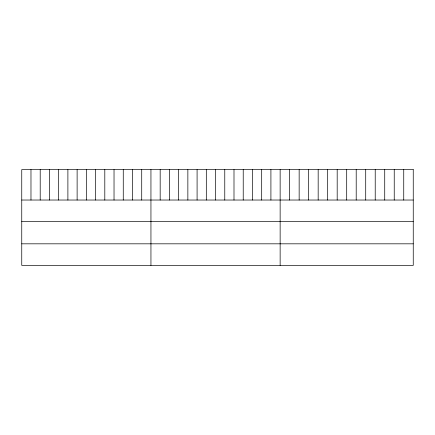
<?xml version="1.0" encoding="UTF-8"?>
<svg xmlns="http://www.w3.org/2000/svg" width="435" height="435" viewBox="0 0 435 435"><rect width="100%" height="100%" fill="white"/><g stroke="black" fill="none" stroke-linecap="round" stroke-linejoin="round"><path stroke-width="0.65" d="M21.75 200.029L413.25 200.029M21.75 221.6L413.25 221.6M21.75 243.823L413.25 243.823M403.74 169.612L403.74 200.029M394.235 169.612L394.235 200.029M384.725 169.612L384.725 200.029M375.22 169.612L375.22 200.029M365.71 169.612L365.71 200.029M356.205 169.612L356.205 200.029M346.695 169.612L346.695 200.029M337.185 169.612L337.185 200.029M327.68 169.612L327.68 200.029M318.17 169.612L318.17 200.029M308.665 169.612L308.665 200.029M299.155 169.612L299.155 200.029M289.65 169.612L289.65 200.029M280.14 169.612L280.14 265.388M270.913 169.612L270.913 200.029M261.685 169.612L261.685 200.029M252.458 169.612L252.458 200.029M243.225 169.612L243.225 200.029M233.997 169.612L233.997 200.029M224.77 169.612L224.77 200.029M215.542 169.612L215.542 200.029M206.315 169.612L206.315 200.029M197.088 169.612L197.088 200.029M187.86 169.612L187.86 200.029M178.627 169.612L178.627 200.029M169.4 169.612L169.4 200.029M160.172 169.612L160.172 200.029M150.945 169.612L150.945 265.388M141.718 169.612L141.718 200.029M132.49 169.612L132.49 200.029M123.263 169.612L123.263 200.029M114.03 169.612L114.03 200.029M104.802 169.612L104.802 200.029M95.575 169.612L95.575 200.029M86.347 169.612L86.347 200.029M77.12 169.612L77.12 200.029M67.893 169.612L67.893 200.029M58.665 169.612L58.665 200.029M49.432 169.612L49.432 200.029M40.205 169.612L40.205 200.029M30.977 169.612L30.977 200.029M413.25 169.612L21.75 169.612L21.75 265.388L413.25 265.388L413.25 169.612"/></g></svg>
